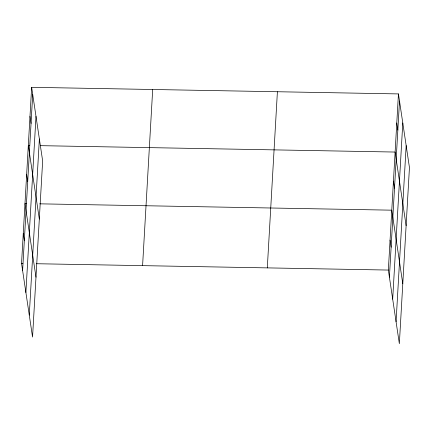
<?xml version="1.0" encoding="UTF-8"?>
<svg xmlns="http://www.w3.org/2000/svg" width="431" height="431" viewBox="0 0 431 431"><rect width="100%" height="100%" fill="white"/><g stroke="black" fill="none" stroke-linecap="round" stroke-linejoin="round"><path stroke-width="0.65" d="M31.652 87.315L42.653 160.935L32.551 337.08L21.55 263.46L31.652 87.315L398.449 93.92L409.45 167.54L399.348 343.685L388.347 270.065L398.449 93.92M22.611 270.571L32.713 94.427M25.892 292.52L35.994 116.375M29.27 315.131L39.372 138.987M142.591 265.636L152.693 89.492M267.306 267.883L277.402 91.738M389.408 277.176L399.51 101.032M392.689 299.125L402.791 122.98M396.073 321.736L406.169 145.592M29.664 145.468L28.317 145.441L39.318 219.061M40.422 145.662L395.114 152.051L406.115 225.672M26.329 203.594L24.982 203.567L35.988 277.192M39.776 203.836L391.779 210.177L402.786 283.797M21.55 263.46L22.897 263.481M36.344 263.724L388.347 270.065M396.779 122.986L397.845 130.097M393.449 181.112L394.51 188.223M390.066 240.121L391.127 247.232M29.981 116.375L31.048 123.487M26.652 174.507L27.713 181.618M23.269 233.516L24.33 240.627"/></g></svg>
